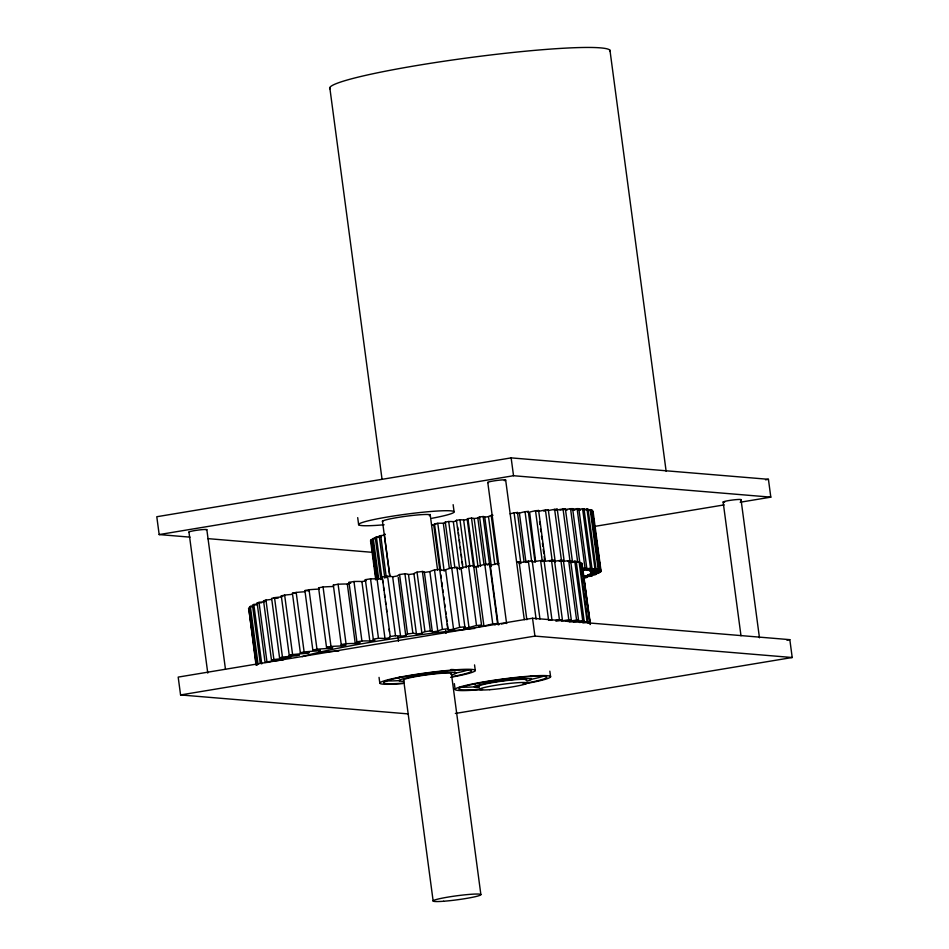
<?xml version="1.0" encoding="UTF-8"?>
<svg xmlns="http://www.w3.org/2000/svg" width="949" height="949" viewBox="0 0 949 949"><rect width="100%" height="100%" fill="white"/><g stroke="black" fill="none" stroke-linecap="round" stroke-linejoin="round"><path stroke-width="1.42" d="M371.771 540.598A29.656 2.479 -7.6 0 0 370.573 540.788L370.525 541.108A29.656 2.479 -7.6 0 0 371.723 540.977M593.089 511.535L601.025 571.013A29.656 2.479 -7.6 0 1 591.085 572.472L592.306 572.627A29.656 2.479 -7.6 0 1 600.705 571.749L592.295 510.348A29.656 2.479 -7.6 0 0 591.061 510.491M601.025 571.013L601.073 570.705A29.656 2.479 -7.6 0 0 592.437 571.689L590.836 571.606A29.656 2.479 -7.6 0 0 600.563 570.088L592.295 510.348M256.04 665.154L248.721 608.084L256.277 664.656M582.247 565.07L590.408 624.074M494.82 564.536L488.486 516.553A29.656 2.479 -7.6 0 1 491.214 515.473L492.994 515.26M398.248 577.455L405.733 635.367A44.484 3.725 -7.6 0 1 407.512 634.015L412.874 633.268A44.484 3.725 -7.6 0 1 416.433 634.051L421.902 633.303L413.906 573.659A44.484 3.725 -7.6 0 1 417.038 572.152L422.4 571.464A44.484 3.725 -7.6 0 1 424.405 572.472L430.016 571.583A44.484 3.725 -7.6 0 1 434.488 569.934L439.802 569.293A44.484 3.725 -7.6 0 1 440.217 570.527L445.983 569.673A44.484 3.725 -7.6 0 1 451.724 567.893L456.932 567.324L464.868 626.803A44.484 3.725 -7.6 0 1 463.705 628.238L469.541 627.431A44.484 3.725 -7.6 0 1 476.505 625.545L481.534 625.035L473.598 565.557L468.569 566.067A44.484 3.725 -7.6 0 0 461.605 567.941L457.098 568.605M421.902 633.303L421.842 633.149A44.484 3.725 -7.6 0 1 424.974 631.631L430.348 630.943A44.484 3.725 -7.6 0 1 432.341 631.951L437.964 631.073A44.484 3.725 -7.6 0 1 442.424 629.412L447.738 628.772A44.484 3.725 -7.6 0 1 448.153 630.006L453.919 629.151A44.484 3.725 -7.6 0 1 459.66 627.372L464.868 626.803M376.124 579.234L371.32 539.708A29.656 2.479 -7.6 0 1 373.799 539.329M600.705 571.749L600.278 572.105A29.656 2.479 -7.6 0 1 590.219 573.493L591.049 573.706A29.656 2.479 -7.6 0 1 599.116 572.947L598.321 573.338A29.656 2.479 -7.6 0 1 588.261 574.643L587.455 575.047L588.677 574.916A29.656 2.479 -7.6 0 1 596.328 574.275L595.177 574.714A29.656 2.479 -7.6 0 1 585.213 575.901L584.038 576.351L585.225 576.233A29.656 2.479 -7.6 0 1 592.378 575.735L590.871 576.209A29.656 2.479 -7.6 0 1 583.469 577.051M257.309 664.976L249.575 606.945L250.358 606.387A44.484 3.725 -7.6 0 1 252.232 606.103M377.904 579.495L372.483 538.866L373.277 538.463A29.656 2.479 -7.6 0 1 375.792 538.119M257.594 603.944A44.484 3.725 -7.6 0 0 253.81 604.466L252.47 605.082L260.216 663.114M380.881 579.614L375.27 537.537L376.421 537.098A29.656 2.479 -7.6 0 1 381.474 536.458M280.038 660.29A44.484 3.725 -7.6 0 0 266.966 661.844L265.079 662.521L257.143 603.03L259.018 602.354A44.484 3.725 -7.6 0 1 264.7 601.642M281.829 660.101L283.751 659.413L281.983 659.579A44.484 3.725 -7.6 0 1 271.497 660.279L263.561 600.8L265.957 600.076A44.484 3.725 -7.6 0 1 271.556 599.412M517.086 513.397L519.838 512.994A29.656 2.479 -7.6 0 1 525.034 511.701L528.285 511.404L535.058 562.176M473.432 566.921L476.73 566.423A44.484 3.725 -7.6 0 1 484.82 564.453L489.637 564.026L497.573 623.505A44.484 3.725 -7.6 0 1 494.832 624.81M481.534 625.035A44.484 3.725 -7.6 0 1 478.806 626.66L484.666 625.901A44.484 3.725 -7.6 0 1 492.756 623.932L497.573 623.505M384.843 578.155L379.22 536.078L380.727 535.604A29.656 2.479 -7.6 0 1 384.475 535.153M271.497 660.279L273.893 659.555A44.484 3.725 -7.6 0 1 288.401 658.001L290.833 657.254L289.16 657.396A44.484 3.725 -7.6 0 1 279.575 657.894L271.639 598.404L274.522 597.645A44.484 3.725 -7.6 0 1 281.758 596.874M499.115 624.596L498.213 624.857L490.277 565.379L491.179 565.118A44.484 3.725 -7.6 0 1 498.842 563.386M389.92 576.589L384.298 534.512L385.223 534.263M279.575 657.894L282.458 657.123A44.484 3.725 -7.6 0 1 296.444 655.759L299.386 654.976L297.808 655.095A44.484 3.725 -7.6 0 1 289.231 655.368L281.295 595.889L284.641 595.082A44.484 3.725 -7.6 0 1 291.604 594.418M289.231 655.368L292.577 654.573A44.484 3.725 -7.6 0 1 305.875 653.422L309.279 652.604L307.832 652.687A44.484 3.725 -7.6 0 1 300.358 652.746L292.422 593.267L296.183 592.437A44.484 3.725 -7.6 0 1 304.332 591.773M300.358 652.746L304.119 651.927A44.484 3.725 -7.6 0 1 316.598 651.002L320.442 650.16L319.125 650.219A44.484 3.725 -7.6 0 1 312.838 650.053L304.902 590.575L309.042 589.732A44.484 3.725 -7.6 0 1 319.315 589.08M312.838 650.053L316.978 649.211A44.484 3.725 -7.6 0 1 328.496 648.523L332.719 647.669L331.557 647.692A44.484 3.725 -7.6 0 1 326.527 647.313L318.591 587.834L323.063 586.992A44.484 3.725 -7.6 0 1 333.49 586.541M326.527 647.313L330.999 646.471A44.484 3.725 -7.6 0 1 341.426 646.02L345.994 645.154L344.997 645.154A44.484 3.725 -7.6 0 1 341.272 644.561L346.029 643.719A44.484 3.725 -7.6 0 1 355.258 643.517L360.122 642.663L359.291 642.615A44.484 3.725 -7.6 0 1 356.919 641.821L348.983 582.342L353.977 581.512A44.484 3.725 -7.6 0 1 361.901 581.559L365.721 580.93M341.426 646.02L333.336 585.082L338.093 584.24A44.484 3.725 -7.6 0 1 347.322 584.038L349.754 583.599M440.68 570.278L434.488 523.86L437.774 523.302A29.656 2.479 -7.6 0 1 443.313 523.279L445.556 522.899M740.184 502.235L770.813 497.146L768.429 479.304L511.143 457.881L156.787 516.731L159.171 534.572L190.049 537.146M159.171 534.572L513.528 475.722L770.813 497.146M765.511 479.791L768.429 479.304M594.359 526.458L724.146 504.892M356.919 641.821L361.913 640.99A44.484 3.725 -7.6 0 1 369.837 641.038L374.938 640.195L374.297 640.124A44.484 3.725 -7.6 0 1 373.301 639.14L365.365 579.649L370.537 578.843A44.484 3.725 -7.6 0 1 377.073 579.139L382.352 578.321M455.354 713.458L792.213 657.515L789.829 639.662L532.543 618.238L178.187 677.1L180.571 694.941L408.45 713.921M180.571 694.941L534.928 636.091L792.213 657.515M786.911 640.148L789.829 639.662M451.475 568.475L445.283 522.045L448.699 521.511A29.656 2.479 -7.6 0 1 453.325 521.653L456.469 521.048A29.656 2.479 -7.6 0 1 456.469 520.289L459.98 519.767A29.656 2.479 -7.6 0 1 463.646 520.076L467.228 519.542L473.421 565.972M373.301 639.14L378.473 638.321A44.484 3.725 -7.6 0 1 385.009 638.618L389.825 637.704A44.484 3.725 -7.6 0 1 390.217 636.518L382.281 577.039L387.583 576.257A44.484 3.725 -7.6 0 1 392.661 576.802L397.797 575.877A44.484 3.725 -7.6 0 1 399.576 574.525L404.938 573.789A44.484 3.725 -7.6 0 1 408.497 574.572L413.966 573.813M390.217 636.518L395.519 635.747A44.484 3.725 -7.6 0 1 400.597 636.281L405.994 635.486M467.228 519.542L467.015 519.471A29.656 2.479 -7.6 0 1 467.94 518.593L471.511 518.095A29.656 2.479 -7.6 0 1 474.168 518.569L477.81 518.059L484.002 564.489M477.81 518.059L477.727 517.964A29.656 2.479 -7.6 0 1 479.565 516.98L483.148 516.517A29.656 2.479 -7.6 0 1 484.773 517.146L488.427 516.671M510.147 513.895A29.656 2.479 -7.6 0 1 514.073 512.816L517.466 512.472L524.05 561.796M535.627 561.583L529.613 512.092A29.656 2.479 -7.6 0 1 535.521 510.74L538.605 510.491L545.378 561.274M538.866 511.333A29.656 2.479 -7.6 0 1 545.426 509.957L548.297 509.755L555.26 561.986M517.003 561.844L519.103 561.713L526.849 619.744M548.403 510.538A29.656 2.479 -7.6 0 1 554.631 509.352L557.253 509.21L564.228 561.428M518.854 562.935A44.484 3.725 -7.6 0 1 528.379 561.144L532.211 560.954L539.957 618.985M556.387 510.111A29.656 2.479 -7.6 0 1 563.03 508.925L565.39 508.842L572.555 562.52M540.622 560.586L544.038 560.479L551.974 619.97L548.558 620.065L540.622 560.586A44.484 3.725 -7.6 0 0 532.092 562.069M564.667 509.66A29.656 2.479 -7.6 0 1 570.551 508.688L572.615 508.652L579.969 563.789M544.299 561.464A44.484 3.725 -7.6 0 1 551.499 560.313L554.465 560.301L562.401 619.78A44.484 3.725 -7.6 0 1 555.972 621.227M555.782 620.361A44.484 3.725 -7.6 0 1 559.436 619.792L562.401 619.78M572.188 509.388A29.656 2.479 -7.6 0 1 577.099 508.64L578.843 508.676L586.779 568.154A29.656 2.479 -7.6 0 1 582.164 569.127M582.556 568.487A29.656 2.479 -7.6 0 1 585.035 568.119L586.779 568.154M553.469 561.44A44.484 3.725 -7.6 0 1 560.883 560.325L563.362 560.396L571.298 619.875A44.484 3.725 -7.6 0 1 565.711 621.061M561.405 620.931A44.484 3.725 -7.6 0 1 568.819 619.804L571.298 619.875M578.831 509.316A29.656 2.479 -7.6 0 1 582.591 508.783L584.015 508.878L591.951 568.356A29.656 2.479 -7.6 0 1 583.516 569.946L586.15 569.839A29.656 2.479 -7.6 0 1 594.928 568.605L595.996 568.748L588.06 509.269L586.992 509.115A29.656 2.479 -7.6 0 0 583.196 509.625M581.891 569.566A29.656 2.479 -7.6 0 1 590.527 568.261L591.951 568.356M562.994 561.417A44.484 3.725 -7.6 0 1 568.665 560.622L570.646 560.788L578.582 620.266A44.484 3.725 -7.6 0 1 569.163 622.058M207.689 538.617L372.352 552.33M567.217 621.453A44.484 3.725 -7.6 0 1 576.601 620.1L578.582 620.266M570.99 561.701A44.484 3.725 -7.6 0 1 574.774 561.203L576.221 561.452L584.157 620.943A44.484 3.725 -7.6 0 1 579.317 621.832M573.243 621.975A44.484 3.725 -7.6 0 1 582.722 620.693L584.157 620.943M586.458 510.111A29.656 2.479 -7.6 0 1 590.231 509.649L590.93 509.85L598.866 569.329A29.656 2.479 -7.6 0 1 589.483 570.883L591.441 570.918A29.656 2.479 -7.6 0 1 600.231 569.827M595.996 568.748A29.656 2.479 -7.6 0 1 587.028 570.337L589.341 570.29A29.656 2.479 -7.6 0 1 598.167 569.127L598.866 569.329M575.379 562.52A44.484 3.725 -7.6 0 1 579.151 562.069L580.041 562.401L587.977 621.88A44.484 3.725 -7.6 0 1 582.852 622.769M579.531 622.497A44.484 3.725 -7.6 0 1 587.087 621.548L587.977 621.88M371.367 541.974L372.399 551.879M579.886 563.398A44.484 3.725 -7.6 0 1 581.725 563.196L590.183 624.561M581.725 563.196L589.993 623.09M741.027 499.613L759.461 637.799M723.138 501.997L740.991 635.783M609.958 50.25L666.139 471.273M590.231 509.649L598.167 569.127M586.992 509.115L594.928 568.605M582.591 508.783L590.527 568.261M577.099 508.64L585.035 568.119M579.151 562.069L587.087 621.548M570.551 508.688L577.716 562.366M574.774 561.203L582.722 620.693M563.03 508.925L570.195 562.603M568.665 560.622L576.601 620.1M554.631 509.352L561.405 560.124M560.883 560.325L568.819 619.804M545.426 509.957L552.199 560.74M551.499 560.313L559.436 619.792M539.53 521.665L539.922 524.572M540.503 528.925L540.894 531.82M541.464 536.173L541.855 539.079M542.437 543.433L542.828 546.327M543.208 549.234L543.789 553.587M544.18 556.482L544.762 560.835M535.521 510.74L542.294 561.523M549.839 671.168L550.598 676.827M525.034 511.701L531.618 561.025M528.379 561.144L536.114 619.175M519.4 513.16L525.983 562.484M511.143 457.881L513.528 475.722M532.543 618.238L534.928 636.091M514.073 512.816L520.847 563.599M505.663 480.016L524.287 619.673M487.774 482.4L506.6 623.529M491.214 515.473L497.798 564.797M484.773 517.146L491.357 566.47M483.148 516.517L489.731 565.841M479.565 516.98L485.947 564.857M484.82 564.453L492.756 623.932M474.168 518.569L480.562 566.446M471.511 518.095L478.094 567.419M476.007 566.66L483.943 626.15M467.94 518.593L474.334 566.47M463.646 520.076L469.838 566.506M468.569 566.067L476.505 625.545M459.98 519.767L466.374 567.644M457.584 526.909L457.976 529.803M458.355 532.709L458.747 535.616M459.328 539.957L459.719 542.864M460.301 547.217L460.68 550.123M461.261 554.465L461.653 557.371M462.234 561.725L462.626 564.631M456.469 520.289L462.863 568.166M453.136 504.666L454.085 511.748M474.536 664.893L475.295 670.563M461.072 568.166L469.008 627.657M453.325 521.653L459.707 569.53M448.699 521.511L454.891 567.929M451.724 567.893L459.66 627.372M443.313 523.279L449.316 568.261M445.639 569.875L453.575 629.353M437.774 523.302L444.168 571.179M440.799 574.88L441.19 577.775M441.771 582.128L442.353 586.482M442.732 589.388L443.124 592.283M443.705 596.636L444.096 599.543M444.678 603.896L445.057 606.791M445.639 611.144L446.03 614.05M446.41 616.957L446.991 621.298M447.382 624.205L447.964 628.558M447.738 628.772L433.729 524.939A29.656 2.479 -7.6 0 0 431.653 524.939M454.346 683.648L455.105 689.318M430.158 514.441L437.596 570.207M445.627 630.385L446.018 633.315M451.309 672.948L480.87 894.563M434.488 569.934L442.424 629.412M429.885 571.761L437.821 631.251M424.405 572.472L432.341 631.951M422.4 571.464L430.348 630.943M417.038 572.152L424.974 631.631M408.497 574.572L416.433 634.051M404.938 573.789L412.874 633.268M399.576 574.525L407.512 634.015M329.789 87.593L382.044 479.281M392.661 576.802L400.597 636.281M382.423 520.894L389.861 576.66M397.892 636.838L398.485 641.239M403.574 679.401L433.147 901.016M387.583 576.257L395.519 635.747M380.727 535.604L386.338 577.68M382.542 579.768L382.933 582.662M383.515 587.016L383.894 589.922M384.475 594.276L384.867 597.17M385.448 601.524L385.828 604.43M386.409 608.784L386.801 611.678M389.126 629.092L389.505 631.998M376.421 537.098L382.032 579.163M373.277 538.463L378.698 579.092M377.073 579.139L385.009 638.618M371.32 539.708L376.539 578.878M372.15 547.787L372.53 550.681M373.111 555.035L373.503 557.941M374.084 562.294L374.464 565.189M372.981 556.233L373.36 559.127M373.752 562.033L374.333 566.387M374.725 569.281L375.306 573.635M375.685 576.541L376.077 579.436M370.573 540.788L375.792 579.958M370.537 578.843L378.473 638.321M379.042 677.384L379.802 683.043M357.702 517.632L358.639 524.714M361.901 581.559L369.837 641.038M353.977 581.512L361.913 640.99M347.322 584.038L355.258 643.517M338.093 584.24L346.029 643.719M323.063 586.992L330.999 646.471M309.042 589.732L316.978 649.211M296.183 592.437L304.119 651.927M284.641 595.082L292.577 654.573M274.522 597.645L282.458 657.123M265.957 600.076L273.893 659.555M259.018 602.354L266.966 661.844M253.81 604.466L261.746 663.944M250.358 606.387L258.104 664.419M249.634 612.852L250.026 615.759M250.607 620.112L250.987 623.007M251.568 627.36L251.96 630.266M252.541 634.62L252.92 637.514M253.312 640.421L253.893 644.774M254.474 649.128L254.866 652.022M255.245 654.929L255.827 659.282M256.218 662.188L256.598 665.083M206.835 529.649L225.471 669.306M188.946 532.033L207.772 673.078M189.266 532.223A9.027 0.759 -7.6 0 1 198.282 530.064A9.027 0.759 -7.6 0 1 206.289 530.028M488.391 482.626A9.027 0.759 -7.6 0 1 497.573 480.372A9.027 0.759 -7.6 0 1 504.275 480.657M724.621 502.258A9.027 0.759 -7.6 0 1 730.6 500.289A9.027 0.759 -7.6 0 1 740.754 499.886M329.92 88.826A141.52 11.839 -7.6 0 1 468.616 57.77A141.52 11.839 -7.6 0 1 610.1 51.483M403.954 683.09A44.354 3.713 -7.6 0 1 394.096 678.808A44.354 3.713 -7.6 0 1 460.455 669.958A44.354 3.713 -7.6 0 1 451.831 676.708M468.367 669.864A44.354 3.713 -7.6 0 1 455.164 673.185M399.826 680.563A44.354 3.713 -7.6 0 1 386.279 680.801M450.941 669.519A28.767 2.408 -7.6 0 1 454.785 670.955M399.054 678.132A28.767 2.408 -7.6 0 1 399.565 677.052M403.776 681.287A28.767 2.408 -7.6 0 1 408.639 677.491A28.767 2.408 -7.6 0 1 446.054 672.497A28.767 2.408 -7.6 0 1 451.605 674.917M403.764 680.136A24.093 2.017 -7.6 0 1 429.114 674.561A24.093 2.017 -7.6 0 1 450.834 674.17M402.827 683.553A48.174 4.033 -7.6 0 1 391.593 678.891A48.174 4.033 -7.6 0 1 464.749 669.318A48.174 4.033 -7.6 0 1 450.573 677.313M479.257 689.354A44.354 3.713 -7.6 0 1 469.399 685.071A44.354 3.713 -7.6 0 1 535.758 676.234A44.354 3.713 -7.6 0 1 527.146 682.972M543.67 676.127A44.354 3.713 -7.6 0 1 530.467 679.46M478.877 686.566A44.354 3.713 -7.6 0 1 460.123 686.886M474.998 684.561A28.767 2.408 -7.6 0 1 474.275 683.66M530.598 676.151A28.767 2.408 -7.6 0 1 530.966 676.601M479.079 687.562A28.767 2.408 -7.6 0 1 483.943 683.755A28.767 2.408 -7.6 0 1 521.357 678.772A28.767 2.408 -7.6 0 1 526.909 681.192M479.435 686.566A24.093 2.017 -7.6 0 1 503.172 681.002A24.093 2.017 -7.6 0 1 526.137 680.433M482.543 689.449A48.174 4.033 -7.6 0 1 465.568 685.475A48.174 4.033 -7.6 0 1 540.574 675.581A48.174 4.033 -7.6 0 1 522.519 684.17M382.708 521.642A24.093 2.017 -7.6 0 1 408.094 515.971A24.093 2.017 -7.6 0 1 429.304 515.758M384.131 524.773A48.174 4.033 -7.6 0 1 368.603 520.74A48.174 4.033 -7.6 0 1 441.712 510.811A48.174 4.033 -7.6 0 1 431.842 518.296M261.722 602.722A44.484 3.725 -7.6 0 1 257.143 603.03M250.263 608.392A44.484 3.725 -7.6 0 1 248.496 608.57M257.369 604.691A44.484 3.725 -7.6 0 1 254.059 604.964M252.992 606.625A44.484 3.725 -7.6 0 1 249.575 606.945M381.889 578.214A44.484 3.725 -7.6 0 1 382.281 577.039M489.637 564.026A44.484 3.725 -7.6 0 1 489.043 564.418M488.13 564.857A44.484 3.725 -7.6 0 1 487.549 565.082M456.932 567.324A44.484 3.725 -7.6 0 1 456.991 567.953M473.598 565.557A44.484 3.725 -7.6 0 1 473.183 566.09M576.221 561.452A44.484 3.725 -7.6 0 1 571.381 562.354M570.646 560.788A44.484 3.725 -7.6 0 1 567.692 561.381M587.822 622.888A44.484 3.725 -7.6 0 1 589.661 622.686M582.057 563.611A44.484 3.725 -7.6 0 1 580.302 563.908M544.038 560.479A44.484 3.725 -7.6 0 1 540.835 561.31M554.465 560.301A44.484 3.725 -7.6 0 1 553.303 560.574M552.081 560.859A44.484 3.725 -7.6 0 1 549.435 561.44M563.362 560.396A44.484 3.725 -7.6 0 1 562.045 560.693M560.681 560.978A44.484 3.725 -7.6 0 1 559.258 561.274M519.103 561.713A44.484 3.725 -7.6 0 1 517.739 562.188M532.211 560.954A44.484 3.725 -7.6 0 1 531.393 561.215M528.474 562.01A44.484 3.725 -7.6 0 1 527.371 562.294M501.428 624.039A44.484 3.725 -7.6 0 1 503.99 623.457M505.354 623.161A44.484 3.725 -7.6 0 1 506.778 622.864M269.658 662.2A44.484 3.725 -7.6 0 1 266.562 662.426M302.114 656.661A138.507 11.59 -7.6 0 1 474.69 628.428M365.97 580.539A44.484 3.725 -7.6 0 1 365.365 579.649M333.633 585.201A44.484 3.725 -7.6 0 1 333.336 585.082M319.078 587.929A44.484 3.725 -7.6 0 1 318.591 587.834M350.774 583.066A44.484 3.725 -7.6 0 1 348.983 582.342M266.301 600.658A44.484 3.725 -7.6 0 1 263.561 600.8M309.03 590.753A44.484 3.725 -7.6 0 1 304.902 590.575M283.431 595.877A44.484 3.725 -7.6 0 1 281.295 595.889M295.222 593.315A44.484 3.725 -7.6 0 1 292.422 593.267M278.211 598.119A44.484 3.725 -7.6 0 1 274.095 598.333M338.888 650.99A138.507 11.59 -7.6 0 1 318.544 652.082M373.562 538.783A29.656 2.479 -7.6 0 1 372.483 538.866M584.228 577.941A29.656 2.479 -7.6 0 0 585.462 577.799L587.301 577.3A29.656 2.479 -7.6 0 0 583.765 577.455M517.466 512.472A29.656 2.479 -7.6 0 1 516.636 513.219M445.484 522.46A29.656 2.479 -7.6 0 1 445.283 522.045M435.899 524.299A29.656 2.479 -7.6 0 1 434.488 523.86M385.128 534.489A29.656 2.479 -7.6 0 1 384.298 534.512M381.107 535.971A29.656 2.479 -7.6 0 1 379.22 536.078M380.608 537.122A29.656 2.479 -7.6 0 1 375.27 537.537M373.206 539.839A29.656 2.479 -7.6 0 1 370.893 540.064M588.06 509.269A29.656 2.479 -7.6 0 1 583.777 510.064M579.436 510.171A29.656 2.479 -7.6 0 1 580.681 509.993M573.955 510.088A29.656 2.479 -7.6 0 1 575.153 509.886M584.015 508.878A29.656 2.479 -7.6 0 1 583.066 509.067M580.041 509.672A29.656 2.479 -7.6 0 1 578.961 509.874M578.843 508.676A29.656 2.479 -7.6 0 1 577.111 509.055M574.228 509.649A29.656 2.479 -7.6 0 1 572.128 510.052M590.93 509.85A29.656 2.479 -7.6 0 1 589.839 510.052M565.39 508.842A29.656 2.479 -7.6 0 1 564.074 509.198M562.579 509.566A29.656 2.479 -7.6 0 1 560.029 510.147M557.253 509.21A29.656 2.479 -7.6 0 1 554.192 510.076M572.615 508.652A29.656 2.479 -7.6 0 1 570.254 509.222M567.526 509.815A29.656 2.479 -7.6 0 1 566.541 510.004M548.297 509.755A29.656 2.479 -7.6 0 1 547.454 510.076M545.189 510.764A29.656 2.479 -7.6 0 1 543.765 511.131M528.285 511.404A29.656 2.479 -7.6 0 1 527.43 511.938M538.605 510.491A29.656 2.479 -7.6 0 1 537.229 511.096M592.627 510.609A29.656 2.479 -7.6 0 1 590.29 511.001M489.779 689.686A24.093 2.017 -7.6 0 0 527.003 683.221A24.093 2.017 -7.6 0 0 492.78 685.783A24.093 2.017 -7.6 0 0 489.779 689.686M443.598 901.253A24.093 2.017 -7.6 0 0 480.823 894.788A24.093 2.017 -7.6 0 0 446.599 897.339A24.093 2.017 -7.6 0 0 443.598 901.253"/></g></svg>
